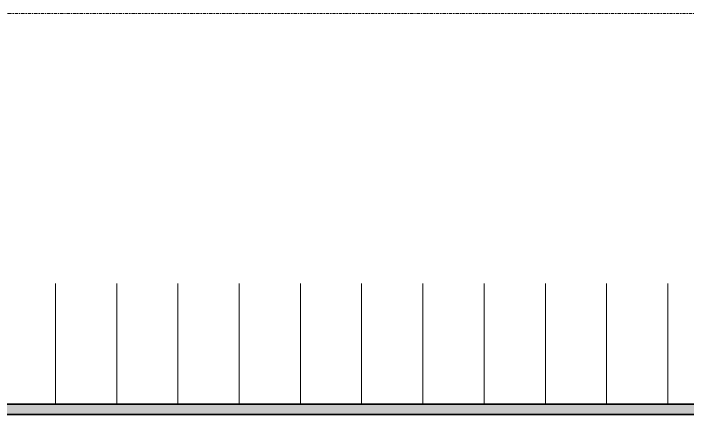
# Model space of a CAD drawing. Header units: centimetres. Extents: x -13467 to 3766, y -437 to 1921.
# Drawn here: x -2742.6 to -2412.4, y 1038.1 to 1234.5 of the extents above; entities that cross this region are included whole.
import ezdxf

# ---------------------------------------------------------------- set-up
doc = ezdxf.new("R2010")
doc.units = ezdxf.units.CM
doc.linetypes.add('Centre', pattern=[3.175, 0.635, -0.475, 1.59, -0.475])
for name, color, linetype, lineweight in [('A-FLOR-LEVL', 7, 'Continuous', 9), ('A-ROOF', 7, 'Continuous', 9), ('A-ROOF-PATT', 7, 'Continuous', 35)]:
    doc.layers.add(name, color=color, linetype=linetype, lineweight=lineweight)

msp = doc.modelspace()

# ---------------------------------------------------------------- hatches: boundary and pattern name
at = {"layer": 'A-ROOF-PATT', "lineweight": 9, "true_color": 0xc0c0c0}
h = msp.add_hatch(dxfattribs=at)
h.set_pattern_fill('FP_1', color=9, style=0, pattern_type=2)
h.set_pattern_definition([(90, (-5602, 1038.75), (-30, 2e-15), [])])
h.paths.add_polyline_path([(-3742.315, 1043.125), (-2345.126, 1043.127), (-2345.126, 1102.241), (-4937.954, 1102.241), (-4937.954, 1043.125), (-4155.748, 1043.125)])
at = {"layer": 'A-ROOF-PATT', "lineweight": 9, "true_color": 0x9a9a9a}
msp.add_hatch(color=253, dxfattribs=at).paths.add_polyline_path([(-2502.018, 1038.091), (-2344.876, 1038.091), (-2344.876, 1043.125), (-4937.954, 1043.125), (-4937.954, 1038.091), (-2915.45, 1038.091)])

# ---------------------------------------------------------------- linework, layer by layer
at = {"layer": 'A-FLOR-LEVL', "color": 253, "linetype": 'Centre', "true_color": 0xaaaaaa}
msp.add_line((-5238.571, 1234.505), (1888.136, 1234.505), dxfattribs=at)
at = {"layer": 'A-ROOF', "lineweight": 35}
for p, q in [((-2344.876, 1043.125), (-4937.954, 1043.125)), ((-4937.954, 1038.091), (-2344.876, 1038.091))]:
    msp.add_line(p, q, dxfattribs=at)

doc.saveas('drawing.dxf')
